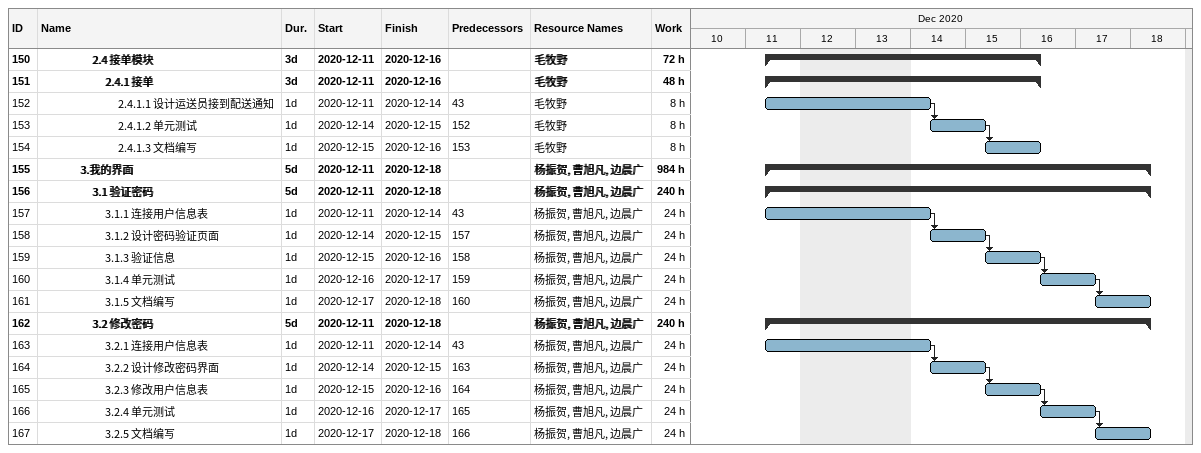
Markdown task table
| ID | Level | Task | Duration | Start | Finish | Predecessors | Resources | Work (h) |
|---|---|---|---|---|---|---|---|---|
| 150 | 5 | **2.4 接单模块** | 3d | 2020-12-11 | 2020-12-16 |  | 毛牧野 | 72 |
| 151 | 6 | **2.4.1 接单** | 3d | 2020-12-11 | 2020-12-16 |  | 毛牧野 | 48 |
| 152 | 7 | 2.4.1.1 设计运送员接到配送通知 | 1d | 2020-12-11 | 2020-12-14 | 43 | 毛牧野 | 8 |
| 153 | 7 | 2.4.1.2 单元测试 | 1d | 2020-12-14 | 2020-12-15 | 152 | 毛牧野 | 8 |
| 154 | 7 | 2.4.1.3 文档编写 | 1d | 2020-12-15 | 2020-12-16 | 153 | 毛牧野 | 8 |
| 155 | 4 | **3.我的界面** | 5d | 2020-12-11 | 2020-12-18 |  | 杨振贺, 曹旭凡, 边晨广 | 984 |
| 156 | 5 | **3.1 验证密码** | 5d | 2020-12-11 | 2020-12-18 |  | 杨振贺, 曹旭凡, 边晨广 | 240 |
| 157 | 6 | 3.1.1 连接用户信息表 | 1d | 2020-12-11 | 2020-12-14 | 43 | 杨振贺, 曹旭凡, 边晨广 | 24 |
| 158 | 6 | 3.1.2 设计密码验证页面 | 1d | 2020-12-14 | 2020-12-15 | 157 | 杨振贺, 曹旭凡, 边晨广 | 24 |
| 159 | 6 | 3.1.3 验证信息 | 1d | 2020-12-15 | 2020-12-16 | 158 | 杨振贺, 曹旭凡, 边晨广 | 24 |
| 160 | 6 | 3.1.4 单元测试 | 1d | 2020-12-16 | 2020-12-17 | 159 | 杨振贺, 曹旭凡, 边晨广 | 24 |
| 161 | 6 | 3.1.5 文档编写 | 1d | 2020-12-17 | 2020-12-18 | 160 | 杨振贺, 曹旭凡, 边晨广 | 24 |
| 162 | 5 | **3.2 修改密码** | 5d | 2020-12-11 | 2020-12-18 |  | 杨振贺, 曹旭凡, 边晨广 | 240 |
| 163 | 6 | 3.2.1 连接用户信息表 | 1d | 2020-12-11 | 2020-12-14 | 43 | 杨振贺, 曹旭凡, 边晨广 | 24 |
| 164 | 6 | 3.2.2 设计修改密码界面 | 1d | 2020-12-14 | 2020-12-15 | 163 | 杨振贺, 曹旭凡, 边晨广 | 24 |
| 165 | 6 | 3.2.3 修改用户信息表 | 1d | 2020-12-15 | 2020-12-16 | 164 | 杨振贺, 曹旭凡, 边晨广 | 24 |
| 166 | 6 | 3.2.4 单元测试 | 1d | 2020-12-16 | 2020-12-17 | 165 | 杨振贺, 曹旭凡, 边晨广 | 24 |
| 167 | 6 | 3.2.5 文档编写 | 1d | 2020-12-17 | 2020-12-18 | 166 | 杨振贺, 曹旭凡, 边晨广 | 24 |
